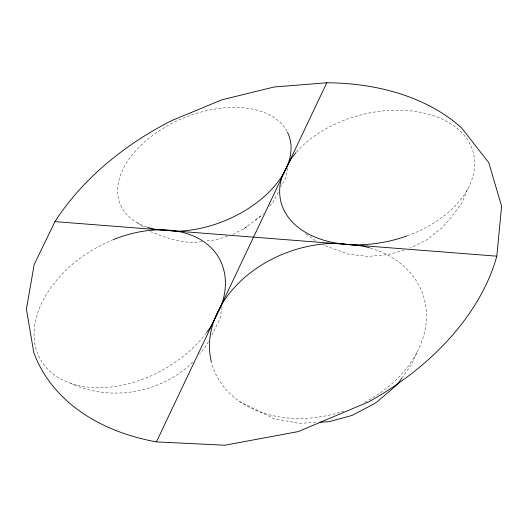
<?xml version="1.0" encoding="UTF-8"?>
<svg xmlns="http://www.w3.org/2000/svg" width="528" height="528" viewBox="0 0 528 528"><rect width="100%" height="100%" fill="white"/><g stroke="black" fill="none" stroke-linecap="round" stroke-linejoin="round"><path stroke-width="0.4" stroke-dasharray="2.64 1.98" d="M287.562 168.122L286.044 176.992L281.18 186.457M222.156 306.854L219.965 318.701L211.055 336.666M467.485 189.42L461.848 203.247L449.698 219.212L441.857 227.806L427.027 239.653L410.269 248.081M417.074 352.202L411.774 364.089L402.541 377.177M278.19 192.284L272.765 202.745L269.082 206.923M208.382 341.669L205.643 346.665L199.459 354.136M255.354 220.117L261.723 215.292L263.3 213.497M192.76 362.228C161.231 393.023 110.722 402.151 70.778 383.368M232.749 234.353L243.956 228.71L247.097 226.321M243.956 228.71L261.723 215.292M227.489 236.366L216.44 239.699L205.181 241.177M404.151 250.14L388.628 254.542L368.095 256.403L348.803 254.305L322.357 244.728M201.914 241.54C184.199 244.563 166.815 238.141 150.612 231.66M315.83 422.506L298.604 423.317L273.603 418.513L239.639 401.537M137.432 222.836L144.632 227.786M305.87 233.864L315.559 240.676M370.445 248.094A111.118 84.249 -19.3 0 1 426.386 318.773A111.118 84.249 -19.3 0 1 363.825 402.719M344.084 411.015A111.118 84.249 -19.3 0 1 211.675 363.086M296.518 151.998A99.277 64.667 -14.3 0 1 454.898 126.601A99.277 64.667 -14.3 0 1 408.151 235.475M146.652 226.974A91.087 55.341 -22.6 0 1 157.271 132.125A91.087 55.341 -22.6 0 1 287.1 131.518M206.309 333.003A102.696 69.551 -29.6 0 1 48.424 369.91A102.696 69.551 -29.6 0 1 112.345 240.022"/><path stroke-width="0.79" d="M496.808 256.172L501.6 206.204L488.776 162.644L461.465 127.796A246.827 169.25 -21.5 0 0 326.786 82.771L274.27 86.968L221.971 99.785L171.917 120.496A246.827 169.25 -21.5 0 0 54.971 221.621L34.195 264.515L26.4 309.098L33.812 352.724A246.827 169.25 -21.5 0 0 156.427 441.883L224.842 445.229L298.247 431.581L368.782 401.808A246.827 169.25 -21.5 0 0 496.808 256.172L54.971 221.621M156.427 441.883L326.786 82.771M402.079 377.83L397.465 384.371L377.236 401.729L372.768 404.54L352.084 415.411L329.419 421.621L319.117 422.354M211.471 362.3A111.118 84.249 -19.3 0 1 337.036 243.322L362.452 246.028A111.118 84.249 -19.3 0 1 369.653 247.863M407.392 235.752A99.277 64.667 -14.3 0 1 310.966 235.27A99.277 64.667 -14.3 0 1 282.388 175.567L291.027 158.935A99.277 64.667 -14.3 0 1 295.977 152.618M287.463 132.231A91.087 55.341 -22.6 0 1 264.29 196.522A91.087 55.341 -22.6 0 1 175.949 231.257L154.724 229.251A91.087 55.341 -22.6 0 1 147.424 227.238M113.071 239.719A102.696 69.551 -29.6 0 1 221.503 305.263L210.817 326.667A102.696 69.551 -29.6 0 1 206.791 332.369"/></g></svg>
